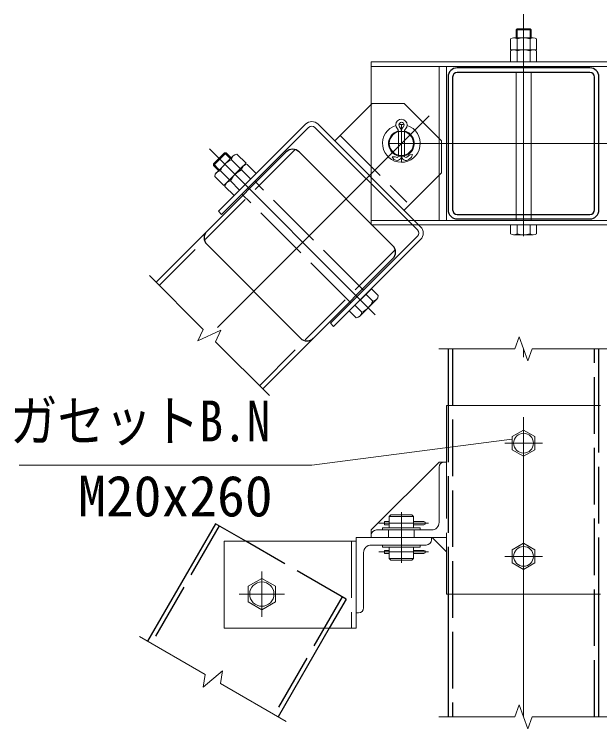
# Model space of a CAD drawing. Units: millimetres, scale not verified. Extents: x -18899 to 18901, y -13364 to 13366.
# Drawn here: x -6904 to -3799, y -11233 to -7446 of the extents above; entities that cross this region are included whole.
import ezdxf
from ezdxf.enums import TextEntityAlignment as Align

# ---------------------------------------------------------------- set-up
doc = ezdxf.new("R2010")
doc.units = ezdxf.units.MM
doc.header["$LTSCALE"] = 50
doc.linetypes.add('DASHED', pattern=[7.5, 6, -1.5])
doc.linetypes.add('USER1', pattern=[50.8, 31.75, -6.35, 6.35, -6.35])
for name, color, linetype, lineweight in [('0-1_D-STR1', 1, 'Continuous', 25), ('0-2_D-BMK', 2, 'USER1', 13), ('0-3_D-STR3', 3, 'Continuous', 13), ('0-4_D-STR-DIM', 7, 'Continuous', 13), ('0-7_D-STR-TXT', 7, 'Continuous', 13)]:
    doc.layers.add(name, color=color, linetype=linetype, lineweight=lineweight)
doc.styles.add('ＭＳ ゴシック', font='')
doc.styles.get('ＭＳ ゴシック').set_extended_font_data('MS Gothic')

msp = doc.modelspace()

# ---------------------------------------------------------------- linework, layer by layer
at = {"layer": '0-1_D-STR1'}
for p, q in [((-3851.28, -7730.53), (-4555.28, -7730.53)), ((-3851.28, -7754.53), (-4555.28, -7754.53)), ((-4603.28, -7778.53), (-4603.28, -8482.53)), ((-4579.28, -7778.53), (-4579.28, -8482.53)), ((-3827.28, -8482.53), (-3827.28, -7778.53)), ((-3803.28, -8482.53), (-3803.28, -7778.53)), ((-5883.8, -8597.36), (-5461.66, -8175.21)), ((-5393.78, -8175.21), (-4895.97, -8673.02)), ((-4555.28, -8506.53), (-3851.28, -8506.53)), ((-4555.28, -8530.53), (-3851.28, -8530.53)), ((-5883.8, -8597.36), (-6152.36, -8865.92)), ((-5386, -9163.04), (-5883.8, -8665.24)), ((-4895.97, -8740.9), (-5318.11, -9163.04)), ((-5318.11, -9163.04), (-5586.67, -9431.6)), ((-4603.28, -9219.27), (-4603.28, -9519.27)), ((-3803.28, -9519.27), (-3803.28, -9219.27)), ((-5837.69, -10146.06), (-6197.5, -10769.27)), ((-5676.26, -10239.27), (-5837.69, -10146.06)), ((-4603.28, -10519.27), (-4603.28, -11169.27)), ((-3803.28, -11169.27), (-3803.28, -10519.27)), ((-5233.33, -10699.27), (-5504.68, -11169.27))]:
    msp.add_line(p, q, dxfattribs=at)
at = {"layer": '0-1_D-STR1', "linetype": 'DASHED'}
for p, q in [((-5415.29, -8162.79), (-6135.39, -8882.89)), ((-4883.55, -8694.54), (-5603.65, -9414.63)), ((-4579.28, -9219.27), (-4579.28, -11169.27)), ((-3827.28, -11169.27), (-3827.28, -9219.27)), ((-4603.28, -9519.27), (-4603.28, -10519.27)), ((-3803.28, -10519.27), (-3803.28, -9519.27)), ((-5816.91, -10158.06), (-6176.72, -10781.27)), ((-5144.87, -10546.06), (-5676.26, -10239.27)), ((-5165.66, -10534.06), (-5525.47, -11157.27)), ((-5144.87, -10546.06), (-5233.33, -10699.27))]:
    msp.add_line(p, q, dxfattribs=at)
at = {"layer": '0-1_D-STR1'}
for centre, radius, start, end in [((-4555.28, -7778.53), 48, 90, 180), ((-4555.28, -7778.53), 24, 90, 180), ((-3851.28, -7778.53), 48, 0, 90), ((-3851.28, -7778.53), 24, 0, 90), ((-5427.72, -8209.16), 48, 45, 135), ((-4555.28, -8482.53), 48, 180, 270), ((-4555.28, -8482.53), 24, 180, 270), ((-3851.28, -8482.53), 24, 270, 0), ((-3851.28, -8482.53), 48, 270, 0), ((-5849.86, -8631.3), 48, 135, 225), ((-4929.91, -8706.96), 48, 315, 45), ((-5352.06, -9129.1), 48, 225, 315)]:
    msp.add_arc(centre, radius, start, end, dxfattribs=at)
at = {"layer": '0-2_D-BMK'}
for p, q in [((-4203.28, -8621.42), (-4203.28, -7446.09)), ((-4704.68, -7983.93), (-5869.52, -9148.76)), ((-4851.28, -8032.38), (-4851.28, -8228.68)), ((-4851.28, -8032.55), (-4851.28, -8228.5)), ((-4651.28, -8130.53), (-4915.96, -8130.53)), ((-4688.78, -8130.53), (-3717.79, -8130.53)), ((-4989.53, -9038.8), (-5869.17, -8159.16)), ((-4203.28, -11169.27), (-4203.28, -9219.27)), ((-4303.28, -9719.27), (-4103.28, -9719.27)), ((-4851.28, -10084.29), (-4851.28, -10352.8)), ((-4707.46, -10143.27), (-4970.81, -10143.27)), ((-4851.28, -10139.94), (-4851.28, -10259.42)), ((-4707.46, -10295.27), (-4970.81, -10295.27)), ((-4303.28, -10319.27), (-4103.28, -10319.27)), ((-5591.28, -10399.27), (-5591.28, -10639.27)), ((-5471.28, -10519.27), (-5711.28, -10519.27))]:
    msp.add_line(p, q, dxfattribs=at)
at = {"layer": '0-3_D-STR3'}
for p, q in [((-4243.28, -7527.94), (-4237.87, -7522.53)), ((-4243.28, -7570.53), (-4243.28, -7527.94)), ((-4243.28, -7527.94), (-4163.28, -7527.94)), ((-4237.87, -7522.53), (-4168.7, -7522.53)), ((-4237.87, -7570.53), (-4237.87, -7522.53)), ((-4168.7, -7570.53), (-4168.7, -7522.53)), ((-4163.28, -7527.94), (-4168.7, -7522.53)), ((-4163.28, -7570.53), (-4163.28, -7527.94)), ((-4256.21, -7570.53), (-4151.36, -7570.53)), ((-4272.48, -7634.53), (-4272.48, -7576.13)), ((-4237.88, -7634.53), (-4237.88, -7576.13)), ((-4168.68, -7634.53), (-4168.68, -7576.13)), ((-4134.08, -7576.13), (-4134.08, -7634.53)), ((-4272.48, -7634.53), (-4134.08, -7634.53)), ((-4272.48, -7698.53), (-4272.48, -7640.13)), ((-4256.21, -7634.53), (-4151.36, -7634.53)), ((-4237.88, -7698.53), (-4237.88, -7640.13)), ((-4168.68, -7698.53), (-4168.68, -7640.13)), ((-4134.08, -7640.13), (-4134.08, -7698.53)), ((-5011.28, -7698.53), (-3395.28, -7698.53)), ((-5011.28, -7698.53), (-5011.28, -8562.53)), ((-5011.28, -7722.53), (-3395.28, -7722.53)), ((-4651.28, -7722.53), (-4651.28, -8538.53)), ((-4611.28, -7722.53), (-4611.28, -8538.53)), ((-4272.48, -7698.53), (-4134.08, -7698.53)), ((-4243.28, -8538.53), (-4243.28, -7754.53)), ((-4163.28, -8538.53), (-4163.28, -7754.53)), ((-5360.4, -8028.7), (-5821.43, -8489.74)), ((-5343.43, -8045.67), (-5804.46, -8506.71)), ((-5309.49, -8045.67), (-4766.43, -8588.73)), ((-5292.52, -8028.7), (-4749.46, -8571.76)), ((-5148.27, -8059.82), (-5204.84, -8116.38)), ((-5789.26, -8180.37), (-5847.95, -8239.07)), ((-5780.07, -8180.37), (-5847.95, -8248.26)), ((-5743.1, -8196.45), (-5834.12, -8287.46)), ((-5758.15, -8211.49), (-5789.26, -8180.37)), ((-5780.07, -8180.37), (-5789.26, -8180.37)), ((-5753.55, -8206.89), (-5780.07, -8180.37)), ((-5674.92, -8235.74), (-5723.01, -8187.66)), ((-4891.55, -8215.15), (-4886.02, -8217.98)), ((-4884.26, -8200.91), (-4878.73, -8203.74)), ((-4807.08, -8190.87), (-4822.33, -8202.9)), ((-4797.17, -8203.43), (-4812.42, -8215.46)), ((-5816.84, -8270.18), (-5847.95, -8239.07)), ((-5847.95, -8239.07), (-5847.95, -8248.26)), ((-5821.43, -8274.78), (-5847.95, -8248.26)), ((-5674.92, -8235.74), (-5792.58, -8353.41)), ((-5689.36, -8250.19), (-5780.38, -8341.2)), ((-5704.34, -8265.16), (-5752.42, -8217.08)), ((-5621.18, -8289.48), (-5669.27, -8241.4)), ((-5763.17, -8323.99), (-5811.25, -8275.91)), ((-5621.18, -8289.48), (-5738.84, -8407.15)), ((-5650.6, -8318.9), (-5698.68, -8270.82)), ((-5840.67, -8305.32), (-5792.58, -8353.41)), ((-5709.43, -8377.73), (-5757.51, -8329.65)), ((-5786.93, -8359.06), (-5738.84, -8407.15)), ((-4780.57, -8427.51), (-4837.14, -8484.08)), ((-5821.43, -8489.74), (-5804.46, -8506.71)), ((-5011.28, -8538.53), (-3395.28, -8538.53)), ((-5011.28, -8562.53), (-3395.28, -8562.53)), ((-4272.48, -8562.53), (-4134.08, -8562.53)), ((-4272.48, -8608.93), (-4272.48, -8562.53)), ((-4237.88, -8608.93), (-4237.88, -8562.53)), ((-4168.68, -8608.93), (-4168.68, -8562.53)), ((-4134.08, -8608.93), (-4134.08, -8562.53)), ((-4766.43, -8622.67), (-5227.46, -9083.71)), ((-4256.21, -8614.53), (-4151.36, -8614.53)), ((-4749.46, -8639.64), (-5210.49, -9100.68)), ((-5010.24, -8900.42), (-5127.9, -9018.09)), ((-5002.89, -8966.61), (-5039.66, -8929.84)), ((-4973.47, -8937.19), (-5010.24, -8900.42)), ((-4982.26, -8957.29), (-5073.27, -9048.3)), ((-5061.72, -9025.44), (-5098.49, -8988.67)), ((-5091.13, -9054.86), (-5127.9, -9018.09)), ((-5227.46, -9083.71), (-5210.49, -9100.68)), ((-4611.28, -9819.27), (-4611.28, -9519.27)), ((-4611.28, -9519.27), (-3795.28, -9519.27)), ((-5011.28, -10179.27), (-4651.28, -9819.27)), ((-4611.28, -9819.27), (-4651.28, -9819.27)), ((-4623.28, -9819.27), (-4611.28, -9819.27)), ((-4907.28, -10099.27), (-4915.28, -10107.27)), ((-4787.28, -10107.27), (-4795.28, -10099.27)), ((-4915.28, -10135.27), (-4941.37, -10135.27)), ((-4941.37, -10151.27), (-4941.37, -10135.27)), ((-5011.28, -10179.27), (-5011.28, -10219.27)), ((-4951.28, -10179.27), (-4951.28, -10167.27)), ((-4915.28, -10151.27), (-4941.37, -10151.27)), ((-4919.28, -10179.27), (-4919.28, -10219.27)), ((-4783.28, -10179.27), (-4783.28, -10219.27)), ((-4751.28, -10179.27), (-4751.28, -10167.27)), ((-5011.28, -10219.27), (-5011.28, -10207.27)), ((-4731.28, -10219.27), (-5011.28, -10219.27)), ((-4611.28, -10295.79), (-4687.81, -10219.27)), ((-5091.28, -10239.27), (-5791.28, -10239.27)), ((-5791.28, -10239.27), (-5791.28, -10699.27)), ((-5091.28, -10239.27), (-5091.28, -10699.27)), ((-5011.28, -10259.27), (-4719.28, -10259.27)), ((-4951.28, -10259.27), (-4951.28, -10271.27)), ((-4751.28, -10259.27), (-4751.28, -10271.27)), ((-5051.28, -10591.27), (-5051.28, -10299.27)), ((-4951.28, -10271.27), (-4751.28, -10271.27)), ((-4941.37, -10287.27), (-4941.37, -10303.27)), ((-4915.28, -10287.27), (-4941.37, -10287.27)), ((-4915.28, -10331.27), (-4915.28, -10271.27)), ((-4787.28, -10331.27), (-4787.28, -10271.27)), ((-4731.36, -10287.27), (-4787.28, -10287.27)), ((-4915.28, -10303.27), (-4941.37, -10303.27)), ((-4787.28, -10331.27), (-4915.28, -10331.27)), ((-4795.28, -10339.27), (-4787.28, -10331.27)), ((-4731.36, -10303.27), (-4787.28, -10303.27)), ((-4611.28, -10339.27), (-4611.28, -10519.27)), ((-4611.28, -10519.27), (-3795.28, -10519.27)), ((-5091.28, -10699.27), (-5791.28, -10699.27))]:
    msp.add_line(p, q, dxfattribs=at)
at = {"layer": '0-3_D-STR3', "linetype": 'DASHED'}
for p, q in [((-5006.85, -7918.39), (-5148.27, -8059.82)), ((-4837.14, -7918.39), (-5006.85, -7918.39)), ((-5176.55, -8088.1), (-4823, -8441.65)), ((-4867.28, -8066.53), (-4867.28, -8196.62)), ((-4835.28, -8068.03), (-4835.28, -8196.62)), ((-4639.15, -8286.09), (-4780.57, -8427.51)), ((-5052.1, -8908.34), (-5629.1, -8331.34)), ((-5119.98, -8976.23), (-5696.98, -8399.23)), ((-4611.28, -9819.27), (-4611.28, -10339.27)), ((-4651.28, -9847.27), (-4651.28, -10139.27)), ((-4915.28, -10167.27), (-4915.28, -10107.27)), ((-4787.28, -10107.27), (-4915.28, -10107.27)), ((-4795.28, -10099.27), (-4907.28, -10099.27)), ((-4787.28, -10167.27), (-4787.28, -10107.27)), ((-4731.36, -10135.27), (-4787.28, -10135.27)), ((-4691.28, -10179.27), (-4983.28, -10179.27)), ((-4951.28, -10167.27), (-4751.28, -10167.27)), ((-4731.36, -10151.27), (-4787.28, -10151.27)), ((-4731.28, -10219.27), (-4611.28, -10219.27)), ((-5115.28, -10239.27), (-5115.28, -10699.27))]:
    msp.add_line(p, q, dxfattribs=at)
msp.add_lwpolyline([(-4837.14, -7918.39), (-4639.15, -8116.38), (-4639.15, -8286.09)], dxfattribs=at)
at = {"layer": '0-3_D-STR3'}
for points in [[(-4884.26, -8200.91), (-4900.01, -8201.83), (-4891.55, -8215.15)], [(-4797.17, -8203.43), (-4791.45, -8188.73), (-4807.08, -8190.87)], [(-5079.28, -10619.27), (-5091.28, -10619.27), (-5091.28, -10219.27), (-4691.28, -10219.27), (-4691.28, -10231.27)], [(-4795.28, -10339.27), (-4907.28, -10339.27), (-4915.28, -10331.27)]]:
    msp.add_lwpolyline(points, dxfattribs=at)
for points in [[(-4263.21, -9684.67), (-4203.28, -9650.07), (-4143.35, -9684.67), (-4143.35, -9753.87), (-4203.28, -9788.47), (-4263.21, -9753.87)], [(-4263.21, -10284.67), (-4203.28, -10250.07), (-4143.35, -10284.67), (-4143.35, -10353.87), (-4203.28, -10388.47), (-4263.21, -10353.87)], [(-5519.23, -10560.87), (-5591.28, -10602.47), (-5663.34, -10560.87), (-5663.34, -10477.67), (-5591.28, -10436.07), (-5519.23, -10477.67)]]:
    msp.add_lwpolyline(points, close=True, dxfattribs=at)
for centre, radius in [((-4851.28, -8130.53), 64), ((-4203.28, -9719.27), 52.42), ((-4203.28, -10319.27), 52.42), ((-5591.28, -10519.27), 64.36)]:
    msp.add_circle(centre, radius, dxfattribs=at)
for centre, radius, start, end in [((-4255.18, -7599.96), 29.45, 54.01973, 125.98027), ((-4203.28, -7680.22), 109.69, 71.61284, 108.38716), ((-4151.38, -7600.05), 29.52, 54.12648, 125.87352), ((-4255.18, -7663.96), 29.45, 54.01973, 125.98027), ((-4203.28, -7744.22), 109.69, 71.61284, 108.38716), ((-4151.38, -7664.05), 29.52, 54.12648, 125.87352), ((-5326.46, -8062.64), 48, 45, 135), ((-4850.56, -8032.59), 30, 314.87187, 222.73702), ((-4850.56, -8032.59), 14, 314.87187, 222.73702), ((-5326.46, -8062.64), 24, 45, 135), ((-4851.28, -8130.53), 100, 106.9711, 72.18197), ((-4851.28, -8130.53), 68, 103.70163, 76.12067), ((-4887.28, -8066.53), 20, 0, 42.73702), ((-4851.28, -8130.53), 100, 81.55313, 97.59994), ((-4887.28, -8066.53), 36, 0, 42.73702), ((-4815.28, -8068.03), 20, 134.87187, 180), ((-5721.43, -8218.65), 31.03, 92.91412, 177.08588), ((-4875.09, -8196.62), 24, 242.89351, 7.37467), ((-4875.09, -8196.62), 8, 242.89351, 12.79103), ((-4827.28, -8196.62), 24, 180, 308.26427), ((-4827.28, -8196.62), 8, 180, 308.26427), ((-5708.18, -8320.14), 112.16, 113.22895, 156.77105), ((-5667.69, -8272.39), 31.03, 92.91412, 177.08588), ((-5810.22, -8306.36), 30.46, 91.94085, 178.05915), ((-5654.44, -8373.88), 112.16, 113.22895, 156.77105), ((-5756.48, -8360.1), 30.46, 91.94085, 178.05915), ((-4783.4, -8605.7), 24, 315, 45), ((-4783.4, -8605.7), 48, 315, 45), ((-4255.18, -8585.1), 29.45, 234.01973, 305.98027), ((-4203.28, -8504.84), 109.69, 251.61284, 288.38716), ((-4151.38, -8585), 29.52, 234.12648, 305.87352), ((-5105.96, -8922.37), 112.16, 293.22895, 336.77105), ((-5004.47, -8935.62), 31.03, 272.91412, 357.08588), ((-5092.17, -9024.41), 30.46, 271.94085, 358.05915), ((-4623.28, -9847.27), 28, 90, 180), ((-4731.36, -10143.27), 8, 270, 90), ((-4691.28, -10139.27), 40, 270, 0), ((-4983.28, -10207.27), 28, 90, 180), ((-5011.28, -10299.27), 40, 90, 180), ((-4719.28, -10231.27), 28, 270, 0), ((-4731.36, -10295.27), 8, 270, 90), ((-5079.28, -10591.27), 28, 270, 0)]:
    msp.add_arc(centre, radius, start, end, dxfattribs=at)
at = {"layer": '0-3_D-STR3', "linetype": 'DASHED'}
msp.add_arc((-4815.28, -8068.03), 36, 134.87187, 180, dxfattribs=at)
at = {"layer": '0-4_D-STR-DIM'}
for p, q in [((-6187.72, -8830.56), (-5902.17, -9116.11)), ((-5930.69, -9177.29), (-5902.17, -9116.11)), ((-5808.34, -9120.23), (-5930.69, -9177.29)), ((-5836.87, -9181.41), (-5808.34, -9120.23)), ((-4226.37, -9155.84), (-4249.46, -9219.27)), ((-4180.2, -9282.7), (-4226.37, -9155.84)), ((-5836.87, -9181.41), (-5551.32, -9466.96)), ((-4653.28, -9219.27), (-4249.46, -9219.27)), ((-4157.11, -9219.27), (-4180.2, -9282.7)), ((-4157.11, -9219.27), (-3753.28, -9219.27)), ((-5891.08, -10946.18), (-6240.8, -10744.27)), ((-5902.8, -11012.65), (-5799.38, -10925.88)), ((-5799.38, -10925.88), (-5811.1, -10992.35)), ((-5891.08, -10946.18), (-5902.8, -11012.65)), ((-5461.38, -11194.27), (-5811.1, -10992.35)), ((-4226.37, -11105.84), (-4249.46, -11169.27)), ((-4180.2, -11232.7), (-4226.37, -11105.84)), ((-4653.28, -11169.27), (-4249.46, -11169.27)), ((-4157.11, -11169.27), (-4180.2, -11232.7)), ((-4157.11, -11169.27), (-3753.28, -11169.27))]:
    msp.add_line(p, q, dxfattribs=at)
at = {"layer": '0-7_D-STR-TXT'}
msp.add_lwpolyline([(-6878.57, -9836.52), (-5325.68, -9836.52), (-4265.2, -9697.22)], dxfattribs=at)

# ---------------------------------------------------------------- texts
at = {"layer": '0-7_D-STR-TXT', "style": 'ＭＳ ゴシック', "width": 0.85}
msp.add_text('ガセットB.N', height=216.6, dxfattribs=at).set_placement((-6926.48, -9774.75), align=Align.BOTTOM_LEFT)
at = {"layer": '0-7_D-STR-TXT', "style": 'ＭＳ ゴシック'}
msp.add_text('M20x260', height=216.6, dxfattribs=at).set_placement((-6565.55, -10172.5), align=Align.BOTTOM_LEFT)

doc.saveas('drawing.dxf')
